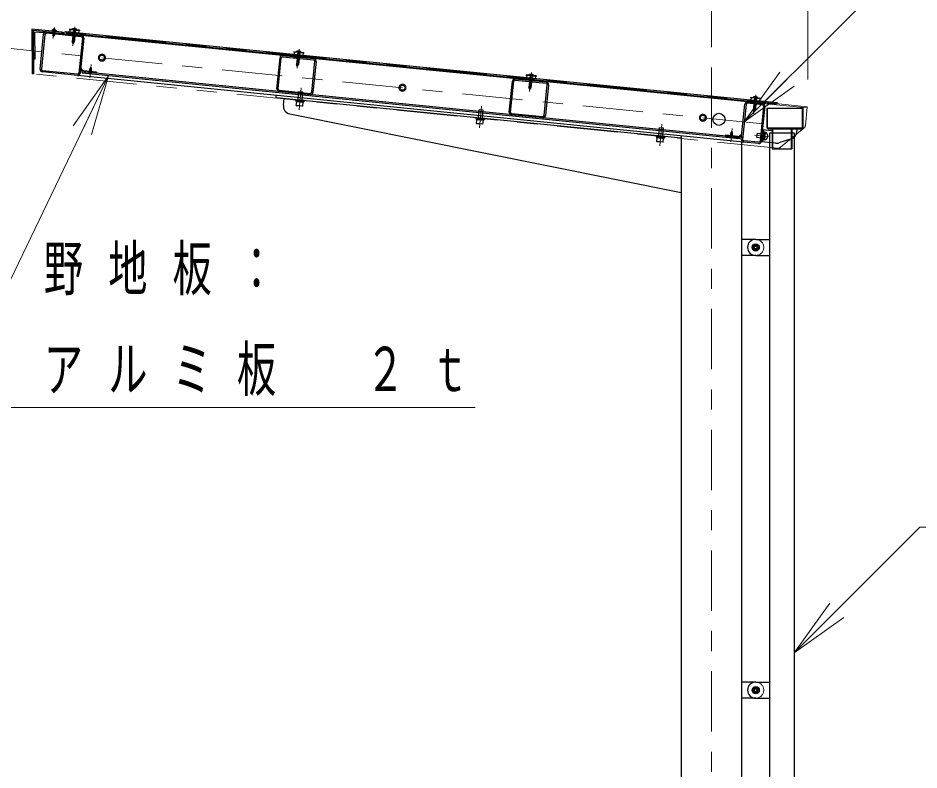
# Model space of a CAD drawing. Units: millimetres on the paper. Extents: x -385 to 0, y 0 to 267.
# Drawn here: x -126.8 to -82.05, y 115.38 to 152.74 of the extents above; entities that cross this region are included whole.
import ezdxf

# ---------------------------------------------------------------- set-up
doc = ezdxf.new("R2010")
doc.units = ezdxf.units.MM
for name, pattern in [('USER1', [4.5, 2.5, -2]), ('USER2', [6, 3, -1, 1, -1]), ('USER3', [8, 3, -1, 1, -1, 1, -1])]:
    doc.linetypes.add(name, pattern=pattern)
doc.layers.add('LY_1', color=7, linetype='Continuous', lineweight=25)
doc.styles.add('ＭＳ ゴシック', font='')
doc.styles.get('ＭＳ ゴシック').set_extended_font_data('MS Gothic')

msp = doc.modelspace()

# ---------------------------------------------------------------- linework, layer by layer
at = {"layer": 'LY_1', "lineweight": 13}
for p, q in [((-87.561, 149.695), (-87.561, 169.546)), ((-92.358, 151.286), (-92.358, 157.297)), ((-124.615, 152.005), (-124.587, 152.033)), ((-124.53, 151.966), (-124.599, 152.035)), ((-124.386, 151.951), (-124.331, 152.006)), ((-124.22, 151.939), (-124.283, 152.001)), ((-124.216, 151.98), (-124.203, 151.993)), ((-123.872, 151.9), (-123.817, 151.955)), ((-90.724, 147.58), (-88.956, 150.055)), ((-124.052, 147.386), (-122.302, 149.874)), ((-122.302, 149.874), (-123.602, 147.17)), ((-122.302, 149.874), (-123.151, 146.953)), ((-90.724, 147.58), (-88.602, 149.701)), ((-88.249, 149.348), (-90.724, 147.58)), ((-88.248, 121.194), (-86.48, 123.668)), ((-88.248, 121.194), (-86.127, 123.315)), ((-85.773, 122.961), (-88.248, 121.194))]:
    msp.add_line(p, q, dxfattribs=at)
at = {"layer": 'LY_1', "color": 4}
for p, q in [((-124.612, 152.038), (-126.105, 152.188)), ((-126.105, 152.188), (-126.093, 149.969)), ((-124.619, 151.975), (-126.04, 152.117)), ((-126.04, 152.117), (-126.029, 149.969)), ((-125.52, 152), (-125.976, 152.046)), ((-125.976, 152.046), (-125.969, 150.705)), ((-125.52, 152), (-125.514, 152.064)), ((-124.619, 151.975), (-124.612, 152.038)), ((-126.029, 149.969), (-126.093, 149.969)), ((-123.697, 150.138), (-123.703, 150.074)), ((-122.907, 149.994), (-123.703, 150.074)), ((-122.901, 150.058), (-123.697, 150.138)), ((-122.901, 150.058), (-122.907, 149.994)), ((-93.858, 146.889), (-93.858, 87.724)), ((-91.657, 146.934), (-91.663, 146.87)), ((-91.663, 146.87), (-90.867, 146.79)), ((-91.657, 146.934), (-90.86, 146.854)), ((-90.86, 146.854), (-90.867, 146.79)), ((-90.858, 146.589), (-90.858, 87.724))]:
    msp.add_line(p, q, dxfattribs=at)
at = {"layer": 'LY_1', "color": 2, "linetype": 'USER2', "lineweight": 13}
for p, q in [((-124.991, 152.268), (-125.046, 151.717)), ((-123.982, 152.309), (-124.077, 151.358)), ((-89.792, 147.487), (-127.451, 151.253)), ((-112.838, 151.195), (-112.933, 150.244)), ((-112.838, 151.195), (-112.933, 150.244)), ((-123.165, 150.433), (-123.231, 149.769)), ((-101.295, 150.04), (-101.39, 149.09)), ((-101.295, 150.04), (-101.39, 149.09)), ((-92.358, 150.286), (-92.358, 73.588)), ((-90.151, 148.926), (-90.246, 147.975)), ((-91.324, 147.249), (-91.39, 146.585)), ((-90.216, 146.926), (-89.494, 146.854))]:
    msp.add_line(p, q, dxfattribs=at)
at = {"layer": 'LY_1', "color": 131}
for p, q in [((-124.246, 152.183), (-124.248, 152.159)), ((-124.049, 152.139), (-124.248, 152.159)), ((-123.748, 152.133), (-124.246, 152.183)), ((-124.047, 152.163), (-124.108, 151.552)), ((-124.219, 152.156), (-124.228, 152.056)), ((-123.947, 152.153), (-124.008, 151.542)), ((-123.751, 152.109), (-123.95, 152.129)), ((-123.781, 152.112), (-123.791, 152.012)), ((-123.748, 152.133), (-123.751, 152.109)), ((-90.56, 148.569), (-123.651, 151.878)), ((-124.067, 151.461), (-124.108, 151.552)), ((-124.067, 151.461), (-124.008, 151.542)), ((-113.102, 151.068), (-113.104, 151.044)), ((-112.905, 151.024), (-113.104, 151.044)), ((-112.604, 151.018), (-113.102, 151.068)), ((-113.074, 151.041), (-113.084, 150.942)), ((-112.903, 151.048), (-112.964, 150.438)), ((-112.803, 151.038), (-112.864, 150.428)), ((-112.606, 150.994), (-112.805, 151.014)), ((-112.636, 150.997), (-112.646, 150.898)), ((-112.604, 151.018), (-112.606, 150.994)), ((-112.922, 150.347), (-112.964, 150.438)), ((-112.922, 150.347), (-112.864, 150.428)), ((-123.271, 149.972), (-123.242, 150.002)), ((-123.271, 149.97), (-123.271, 149.972)), ((-123.151, 149.961), (-123.271, 149.972)), ((-123.152, 149.959), (-123.271, 149.97)), ((-123.242, 150.002), (-123.217, 150.258)), ((-123.242, 150.002), (-123.174, 149.995)), ((-123.18, 150.283), (-123.217, 150.258)), ((-123.18, 150.283), (-123.149, 150.251)), ((-123.174, 149.995), (-123.149, 150.251)), ((-123.151, 149.961), (-123.174, 149.995)), ((-123.151, 149.961), (-123.152, 149.959)), ((-90.759, 146.579), (-123.85, 149.888)), ((-101.559, 149.914), (-101.562, 149.89)), ((-101.362, 149.87), (-101.562, 149.89)), ((-101.062, 149.864), (-101.559, 149.914)), ((-101.532, 149.887), (-101.542, 149.787)), ((-101.36, 149.894), (-101.421, 149.284)), ((-101.261, 149.884), (-101.322, 149.274)), ((-101.064, 149.84), (-101.263, 149.86)), ((-101.094, 149.843), (-101.104, 149.744)), ((-101.062, 149.864), (-101.064, 149.84)), ((-101.38, 149.192), (-101.421, 149.284)), ((-101.38, 149.192), (-101.322, 149.274)), ((-90.415, 148.799), (-90.417, 148.776)), ((-90.218, 148.756), (-90.417, 148.776)), ((-89.917, 148.75), (-90.415, 148.799)), ((-90.387, 148.773), (-90.397, 148.673)), ((-90.216, 148.78), (-90.277, 148.169)), ((-90.116, 148.77), (-90.177, 148.159)), ((-89.92, 148.726), (-90.119, 148.746)), ((-89.949, 148.729), (-89.959, 148.629)), ((-89.917, 148.75), (-89.92, 148.726)), ((-90.236, 148.078), (-90.277, 148.169)), ((-90.236, 148.078), (-90.177, 148.159)), ((-91.43, 146.788), (-91.401, 146.818)), ((-91.401, 146.818), (-91.375, 147.074)), ((-91.401, 146.818), (-91.333, 146.811)), ((-91.339, 147.099), (-91.375, 147.074)), ((-91.339, 147.099), (-91.308, 147.067)), ((-91.333, 146.811), (-91.308, 147.067)), ((-91.31, 146.777), (-91.333, 146.811)), ((-91.43, 146.786), (-91.43, 146.788)), ((-91.31, 146.777), (-91.43, 146.788)), ((-91.31, 146.775), (-91.43, 146.786)), ((-91.31, 146.777), (-91.31, 146.775))]:
    msp.add_line(p, q, dxfattribs=at)
at = {"layer": 'LY_1', "color": 3}
for p, q in [((-125.7, 150.201), (-125.527, 151.937)), ((-125.463, 151.93), (-125.637, 150.195)), ((-123.658, 151.814), (-125.393, 151.988)), ((-125.387, 152.051), (-123.651, 151.878)), ((-123.6, 151.744), (-123.774, 150.009)), ((-123.537, 151.738), (-123.71, 150.002)), ((-113.645, 150.877), (-112.109, 150.724)), ((-113.939, 149.226), (-113.785, 150.763)), ((-113.875, 149.22), (-113.722, 150.756)), ((-113.652, 150.814), (-112.115, 150.66)), ((-112.212, 149.054), (-112.058, 150.59)), ((-111.994, 150.584), (-112.148, 149.047)), ((-123.85, 149.888), (-125.586, 150.061)), ((-123.844, 149.951), (-125.579, 150.125)), ((-102.397, 148.072), (-102.243, 149.608)), ((-102.333, 148.066), (-102.179, 149.602)), ((-102.109, 149.659), (-100.573, 149.506)), ((-102.103, 149.723), (-100.566, 149.569)), ((-112.288, 148.933), (-113.824, 149.086)), ((-113.818, 149.15), (-112.282, 148.996)), ((-100.669, 147.899), (-100.516, 149.436)), ((-100.452, 149.429), (-100.605, 147.893)), ((-90.874, 146.719), (-90.7, 148.454)), ((-90.637, 148.448), (-90.81, 146.712)), ((-89.826, 148.431), (-90.567, 148.505)), ((-90.56, 148.569), (-89.82, 148.495)), ((-89.769, 148.361), (-89.943, 146.626)), ((-89.705, 148.355), (-89.879, 146.619)), ((-100.746, 147.778), (-102.282, 147.932)), ((-102.276, 147.996), (-100.739, 147.842)), ((-90.019, 146.505), (-90.759, 146.579)), ((-90.013, 146.568), (-90.753, 146.642))]:
    msp.add_line(p, q, dxfattribs=at)
at = {"layer": 'LY_1'}
for p, q in [((-125.127, 152.12), (-125.126, 152.13)), ((-124.888, 152.096), (-125.127, 152.12)), ((-125.11, 152.088), (-125.107, 152.118)), ((-124.911, 152.068), (-125.11, 152.088)), ((-125.074, 152.145), (-125.074, 152.138)), ((-125.05, 152.082), (-125.069, 151.892)), ((-125.036, 151.819), (-125.069, 151.892)), ((-125.036, 151.819), (-124.989, 151.884)), ((-124.97, 152.074), (-124.989, 151.884)), ((-124.935, 152.131), (-124.935, 152.124)), ((-124.911, 152.068), (-124.908, 152.098)), ((-124.888, 152.096), (-124.887, 152.106)), ((-124.215, 151.994), (-124.22, 151.935)), ((-124.22, 151.935), (-123.822, 151.895)), ((-123.817, 151.955), (-124.215, 151.994)), ((-123.822, 151.895), (-123.817, 151.955)), ((-113.07, 150.88), (-113.076, 150.82)), ((-113.076, 150.82), (-112.678, 150.781)), ((-112.672, 150.84), (-113.07, 150.88)), ((-112.678, 150.781), (-112.672, 150.84)), ((-123.687, 150.237), (-123.597, 150.128)), ((-101.528, 149.726), (-101.534, 149.666)), ((-101.534, 149.666), (-101.136, 149.626)), ((-101.13, 149.686), (-101.528, 149.726)), ((-101.136, 149.626), (-101.13, 149.686)), ((-112.898, 148.582), (-112.848, 149.079)), ((-112.649, 149.059), (-112.848, 149.079)), ((-112.699, 148.562), (-112.649, 149.059)), ((-113.002, 148.642), (-112.998, 148.682)), ((-112.585, 148.6), (-113.002, 148.642)), ((-112.581, 148.64), (-112.998, 148.682)), ((-112.982, 148.59), (-112.977, 148.64)), ((-112.982, 148.59), (-112.615, 148.553)), ((-112.977, 148.64), (-112.61, 148.603)), ((-112.976, 148.4), (-112.958, 148.587)), ((-112.639, 148.556), (-112.958, 148.587)), ((-112.798, 148.572), (-112.807, 148.623)), ((-112.785, 148.57), (-112.793, 148.621)), ((-112.615, 148.553), (-112.61, 148.603)), ((-112.581, 148.64), (-112.585, 148.6)), ((-90.383, 148.611), (-90.389, 148.552)), ((-89.985, 148.572), (-90.383, 148.611)), ((-112.976, 148.4), (-112.957, 148.386)), ((-112.658, 148.369), (-112.976, 148.4)), ((-112.68, 148.359), (-112.957, 148.386)), ((-112.658, 148.369), (-112.68, 148.359)), ((-112.658, 148.369), (-112.639, 148.556)), ((-103.943, 147.686), (-103.893, 148.183)), ((-103.694, 148.164), (-103.893, 148.183)), ((-103.744, 147.666), (-103.694, 148.164)), ((-90.389, 148.552), (-89.991, 148.512)), ((-89.991, 148.512), (-89.985, 148.572)), ((-104.047, 147.747), (-104.043, 147.786)), ((-103.629, 147.705), (-104.047, 147.747)), ((-103.625, 147.745), (-104.043, 147.786)), ((-104.026, 147.694), (-104.021, 147.744)), ((-104.026, 147.694), (-103.66, 147.658)), ((-104.021, 147.744), (-103.655, 147.707)), ((-104.021, 147.505), (-104.002, 147.692)), ((-103.684, 147.66), (-104.002, 147.692)), ((-103.843, 147.676), (-103.851, 147.727)), ((-103.83, 147.675), (-103.838, 147.726)), ((-103.66, 147.658), (-103.655, 147.707)), ((-103.625, 147.745), (-103.629, 147.705)), ((-104.021, 147.505), (-104.002, 147.491)), ((-103.703, 147.473), (-104.021, 147.505)), ((-103.724, 147.463), (-104.002, 147.491)), ((-103.703, 147.473), (-103.724, 147.463)), ((-103.703, 147.473), (-103.684, 147.66)), ((-94.987, 146.79), (-94.938, 147.288)), ((-94.739, 147.268), (-94.938, 147.288)), ((-94.788, 146.771), (-94.739, 147.268)), ((-95.092, 146.851), (-95.088, 146.891)), ((-94.674, 146.809), (-95.092, 146.851)), ((-94.67, 146.849), (-95.088, 146.891)), ((-95.071, 146.799), (-95.066, 146.849)), ((-95.071, 146.799), (-94.705, 146.762)), ((-95.066, 146.849), (-94.7, 146.812)), ((-95.066, 146.609), (-95.047, 146.796)), ((-94.729, 146.765), (-95.047, 146.796)), ((-94.888, 146.78), (-94.896, 146.832)), ((-94.874, 146.779), (-94.883, 146.83)), ((-94.705, 146.762), (-94.7, 146.812)), ((-94.67, 146.849), (-94.674, 146.809)), ((-90.851, 146.954), (-90.96, 146.864)), ((-90.091, 147.014), (-90.111, 146.815)), ((-90.111, 146.815), (-89.713, 146.776)), ((-90.091, 147.014), (-89.693, 146.975)), ((-89.771, 147.093), (-89.813, 146.675)), ((-89.732, 147.089), (-89.773, 146.671)), ((-89.771, 147.093), (-89.732, 147.089)), ((-89.771, 146.697), (-89.734, 147.063)), ((-89.703, 146.875), (-89.754, 146.867)), ((-89.701, 146.888), (-89.752, 146.88)), ((-89.684, 147.058), (-89.734, 147.063)), ((-89.721, 146.692), (-89.684, 147.058)), ((-89.685, 147.054), (-89.721, 146.696)), ((-89.685, 147.054), (-89.665, 147.052)), ((-89.575, 146.943), (-89.591, 146.783)), ((-95.066, 146.609), (-95.046, 146.595)), ((-94.747, 146.578), (-95.066, 146.609)), ((-94.769, 146.568), (-95.046, 146.595)), ((-94.747, 146.578), (-94.769, 146.568)), ((-94.747, 146.578), (-94.729, 146.765)), ((-89.773, 146.671), (-89.813, 146.675)), ((-89.721, 146.692), (-89.771, 146.697)), ((-89.721, 146.696), (-89.701, 146.694)), ((-90.193, 141.404), (-90.227, 141.344)), ((-90.193, 141.284), (-90.227, 141.344)), ((-90.193, 141.404), (-90.123, 141.404)), ((-90.193, 141.284), (-90.123, 141.284)), ((-90.089, 141.344), (-90.123, 141.404)), ((-90.089, 141.344), (-90.123, 141.284)), ((-90.193, 119.404), (-90.227, 119.344)), ((-90.193, 119.284), (-90.227, 119.344)), ((-90.193, 119.404), (-90.123, 119.404)), ((-90.193, 119.284), (-90.123, 119.284)), ((-90.089, 119.344), (-90.123, 119.404)), ((-90.089, 119.344), (-90.123, 119.284))]:
    msp.add_line(p, q, dxfattribs=at)
at = {"layer": 'LY_1', "color": 4, "linetype": 'USER3', "lineweight": 13}
for p, q in [((-87.597, 148.337), (-124.612, 152.038)), ((-126.033, 150.704), (-125.969, 150.705)), ((-89.067, 146.273), (-126.029, 149.969)), ((-87.603, 148.273), (-89.82, 148.495)), ((-87.597, 148.337), (-87.691, 147.398)), ((-87.763, 147.264), (-88.92, 146.317))]:
    msp.add_line(p, q, dxfattribs=at)
at = {"layer": 'LY_1', "color": 190}
for p, q in [((-124.408, 152.074), (-124.414, 152.014)), ((-124.414, 152.014), (-89.09, 148.482)), ((-124.408, 152.074), (-89.084, 148.542)), ((-124.089, 152.042), (-124.095, 151.983)), ((-123.93, 152.026), (-123.936, 151.967)), ((-112.945, 150.928), (-112.951, 150.868)), ((-112.786, 150.912), (-112.791, 150.852)), ((-123.604, 150.064), (-123.61, 150.004)), ((-90.972, 146.741), (-123.61, 150.004)), ((-90.966, 146.8), (-123.604, 150.064)), ((-101.402, 149.774), (-101.408, 149.714)), ((-101.243, 149.758), (-101.249, 149.698)), ((-90.258, 148.659), (-90.264, 148.599)), ((-90.099, 148.643), (-90.105, 148.584)), ((-89.09, 148.482), (-89.084, 148.542)), ((-92.658, 146.97), (-92.664, 146.91)), ((-92.061, 146.91), (-92.067, 146.85)), ((-90.966, 146.8), (-90.972, 146.741)), ((-90.158, 141.744), (-90.858, 141.744)), ((-90.118, 141.464), (-90.198, 141.464)), ((-90.198, 141.224), (-90.118, 141.224)), ((-90.158, 140.944), (-90.858, 140.944)), ((-90.158, 119.744), (-90.858, 119.744)), ((-90.118, 119.464), (-90.198, 119.464)), ((-90.198, 119.224), (-90.118, 119.224)), ((-90.158, 118.944), (-90.858, 118.944))]:
    msp.add_line(p, q, dxfattribs=at)
at = {"layer": 'LY_1', "color": 131, "lineweight": 13}
for p, q in [((-123.249, 150.011), (-123.231, 150.19)), ((-123.249, 150.011), (-123.242, 150.002)), ((-123.223, 150.197), (-123.231, 150.19)), ((-123.155, 150.19), (-123.223, 150.197)), ((-123.165, 150.002), (-123.174, 149.995)), ((-123.165, 150.002), (-123.148, 150.181)), ((-123.155, 150.19), (-123.148, 150.181)), ((-91.408, 146.826), (-91.39, 147.006)), ((-91.408, 146.826), (-91.401, 146.818)), ((-91.381, 147.013), (-91.39, 147.006)), ((-91.314, 147.006), (-91.381, 147.013)), ((-91.324, 146.818), (-91.333, 146.811)), ((-91.324, 146.818), (-91.307, 146.997)), ((-91.314, 147.006), (-91.307, 146.997))]:
    msp.add_line(p, q, dxfattribs=at)
at = {"layer": 'LY_1', "color": 131, "linetype": 'USER2', "lineweight": 13}
for p, q in [((-112.729, 149.265), (-112.838, 148.176)), ((-103.774, 148.369), (-103.883, 147.281)), ((-94.818, 147.474), (-94.927, 146.385))]:
    msp.add_line(p, q, dxfattribs=at)
at = {"layer": 'LY_1', "color": 20}
for p, q in [((-113.984, 148.781), (-113.972, 148.9)), ((-93.858, 146.768), (-113.984, 148.781))]:
    msp.add_line(p, q, dxfattribs=at)
at = {"layer": 'LY_1', "color": 70}
for p, q in [((-113.619, 148.405), (-113.586, 148.741)), ((-89.607, 148.239), (-89.607, 147.319)), ((-87.807, 148.239), (-89.607, 148.239)), ((-87.807, 147.319), (-87.807, 148.239)), ((-113.3, 147.973), (-93.858, 144.075)), ((-89.527, 147.239), (-87.887, 147.239)), ((-89.333, 147.239), (-89.333, 146.239)), ((-89.307, 147.239), (-89.307, 147.203)), ((-88.361, 147.239), (-88.361, 146.239)), ((-88.107, 147.239), (-88.107, 147.118)), ((-89.822, 147.188), (-89.882, 146.591)), ((-89.373, 147.144), (-89.822, 147.188)), ((-89.762, 147.182), (-89.822, 146.585)), ((-89.169, 146.52), (-89.882, 146.591)), ((-88.385, 146.737), (-89.006, 146.537)), ((-89.333, 146.239), (-88.361, 146.239))]:
    msp.add_line(p, q, dxfattribs=at)
at = {"layer": 'LY_1', "color": 70, "linetype": 'USER1', "lineweight": 13}
for p, q in [((-89.567, 148.239), (-89.567, 147.319)), ((-87.847, 147.319), (-87.847, 148.239)), ((-89.527, 147.279), (-87.887, 147.279)), ((-89.303, 147.279), (-89.303, 146.239)), ((-88.391, 147.279), (-88.391, 146.239))]:
    msp.add_line(p, q, dxfattribs=at)
at = {"layer": 'LY_1', "color": 253}
for p, q in [((-89.458, 95.344), (-89.458, 147.044)), ((-89.458, 147.044), (-88.248, 147.044)), ((-88.248, 147.044), (-88.248, 95.344)), ((-90.158, 141.744), (-89.458, 141.744)), ((-90.158, 140.944), (-89.458, 140.944)), ((-90.158, 119.744), (-89.458, 119.744)), ((-90.158, 118.944), (-89.458, 118.944))]:
    msp.add_line(p, q, dxfattribs=at)
at = {"layer": 'LY_1', "lineweight": 13}
for points in [[(-90.724, 147.58), (-81.099, 157.205), (-40.054, 157.205)], [(-122.302, 149.874), (-130.228, 133.383), (-104.09, 133.383)], [(-88.248, 121.194), (-81.997, 127.444), (-42.22, 127.444)]]:
    msp.add_lwpolyline(points, dxfattribs=at)
at = {"layer": 'LY_1', "color": 131}
for points in [[(-123.876, 152.146), (-123.876, 152.152), (-123.879, 152.159), (-123.883, 152.166), (-123.889, 152.173), (-123.898, 152.18), (-123.908, 152.186), (-123.919, 152.191), (-123.932, 152.196), (-123.946, 152.201), (-123.961, 152.205), (-123.976, 152.207), (-123.992, 152.209), (-124.008, 152.211), (-124.024, 152.211), (-124.039, 152.21), (-124.053, 152.209), (-124.067, 152.206), (-124.079, 152.203), (-124.09, 152.199), (-124.1, 152.194), (-124.107, 152.189), (-124.113, 152.183), (-124.117, 152.176), (-124.119, 152.17)], [(-112.731, 151.031), (-112.732, 151.038), (-112.734, 151.045), (-112.739, 151.052), (-112.745, 151.059), (-112.753, 151.065), (-112.763, 151.071), (-112.775, 151.077), (-112.788, 151.082), (-112.802, 151.086), (-112.816, 151.09), (-112.832, 151.093), (-112.848, 151.095), (-112.864, 151.096), (-112.879, 151.096), (-112.894, 151.096), (-112.909, 151.094), (-112.923, 151.092), (-112.935, 151.088), (-112.946, 151.084), (-112.955, 151.08), (-112.963, 151.074), (-112.969, 151.068), (-112.972, 151.062), (-112.974, 151.055)], [(-101.189, 149.877), (-101.189, 149.884), (-101.192, 149.891), (-101.196, 149.898), (-101.203, 149.904), (-101.211, 149.911), (-101.221, 149.917), (-101.232, 149.923), (-101.245, 149.928), (-101.259, 149.932), (-101.274, 149.936), (-101.289, 149.939), (-101.305, 149.941), (-101.321, 149.942), (-101.337, 149.942), (-101.352, 149.941), (-101.367, 149.94), (-101.38, 149.937), (-101.393, 149.934), (-101.404, 149.93), (-101.413, 149.925), (-101.421, 149.92), (-101.426, 149.914), (-101.43, 149.908), (-101.432, 149.901)], [(-90.045, 148.762), (-90.045, 148.769), (-90.047, 148.776), (-90.052, 148.783), (-90.058, 148.79), (-90.066, 148.796), (-90.076, 148.803), (-90.088, 148.808), (-90.101, 148.813), (-90.115, 148.818), (-90.13, 148.821), (-90.145, 148.824), (-90.161, 148.826), (-90.177, 148.827), (-90.192, 148.828), (-90.208, 148.827), (-90.222, 148.825), (-90.236, 148.823), (-90.248, 148.82), (-90.259, 148.816), (-90.268, 148.811), (-90.276, 148.806), (-90.282, 148.8), (-90.286, 148.793), (-90.287, 148.787)]]:
    msp.add_lwpolyline(points, dxfattribs=at)
at = {"layer": 'LY_1', "linetype": 'USER1', "lineweight": 13}
for centre in [(-122.628, 150.771), (-107.703, 149.278), (-92.777, 147.785)]:
    msp.add_circle(centre, 0.173, dxfattribs=at)
at = {"layer": 'LY_1'}
for centre, radius in [((-122.628, 150.771), 0.127), ((-107.703, 149.278), 0.127), ((-92.777, 147.785), 0.127), ((-91.981, 147.706), 0.3), ((-90.158, 141.344), 0.18), ((-90.158, 141.344), 0.0693), ((-90.158, 119.344), 0.18), ((-90.158, 119.344), 0.0693)]:
    msp.add_circle(centre, radius, dxfattribs=at)
at = {"layer": 'LY_1', "color": 253}
for centre in [(-90.158, 141.344), (-90.158, 119.344)]:
    msp.add_circle(centre, 0.12, dxfattribs=at)
at = {"layer": 'LY_1'}
for centre, radius, start, end in [((-125.005, 152.125), 0.0712, 5.0011, 163.5778), ((-125.041, 151.77), 0.37, 65.3648, 103.2141), ((-124.548, 152.275), 0.245, 254.8546, 305.0087), ((-89.675, 146.953), 0.1, 354.2894, 84.2894), ((-89.691, 146.793), 0.1, 264.2894, 354.2894)]:
    msp.add_arc(centre, radius, start, end, dxfattribs=at)
at = {"layer": 'LY_1', "color": 3}
for centre, radius, start, end in [((-125.399, 151.924), 0.128, 84.2894, 174.2894), ((-125.399, 151.924), 0.064, 84.2894, 174.2894), ((-123.664, 151.751), 0.064, 354.2894, 84.2894), ((-123.664, 151.751), 0.128, 354.2894, 84.2894), ((-113.658, 150.75), 0.128, 84.2894, 174.2894), ((-113.658, 150.75), 0.064, 84.2894, 174.2894), ((-112.122, 150.596), 0.064, 354.2894, 84.2894), ((-112.122, 150.596), 0.128, 354.2894, 84.2894), ((-125.573, 150.189), 0.128, 174.2894, 264.2894), ((-125.573, 150.189), 0.064, 174.2894, 264.2894), ((-123.838, 150.015), 0.128, 264.2894, 354.2894), ((-123.838, 150.015), 0.064, 264.2894, 354.2894), ((-102.116, 149.596), 0.128, 84.2894, 174.2894), ((-102.116, 149.596), 0.064, 84.2894, 174.2894), ((-100.579, 149.442), 0.064, 354.2894, 84.2894), ((-100.579, 149.442), 0.128, 354.2894, 84.2894), ((-113.812, 149.214), 0.128, 174.2894, 264.2894), ((-113.812, 149.214), 0.064, 174.2894, 264.2894), ((-112.275, 149.06), 0.128, 264.2894, 354.2894), ((-112.275, 149.06), 0.064, 264.2894, 354.2894), ((-90.573, 148.441), 0.128, 84.2894, 174.2894), ((-90.573, 148.441), 0.064, 84.2894, 174.2894), ((-89.833, 148.367), 0.064, 354.2894, 84.2894), ((-89.833, 148.367), 0.128, 354.2894, 84.2894), ((-102.269, 148.059), 0.128, 174.2894, 264.2894), ((-102.269, 148.059), 0.064, 174.2894, 264.2894), ((-100.733, 147.906), 0.128, 264.2894, 354.2894), ((-100.733, 147.906), 0.064, 264.2894, 354.2894), ((-90.747, 146.706), 0.128, 174.2894, 264.2894), ((-90.747, 146.706), 0.064, 174.2894, 264.2894), ((-90.006, 146.632), 0.128, 264.2894, 354.2894), ((-90.006, 146.632), 0.064, 264.2894, 354.2894)]:
    msp.add_arc(centre, radius, start, end, dxfattribs=at)
at = {"layer": 'LY_1', "color": 70}
for centre, radius, start, end in [((-113.221, 148.365), 0.4, 174.2894, 258.6618), ((-89.527, 147.319), 0.08, 180, 270), ((-87.887, 147.319), 0.08, 270, 0), ((-89.367, 147.203), 0.06, 264.2894, 0), ((-88.507, 147.118), 0.4, 287.8101, 0), ((-89.129, 146.918), 0.4, 264.2894, 287.8101)]:
    msp.add_arc(centre, radius, start, end, dxfattribs=at)
at = {"layer": 'LY_1', "color": 70, "linetype": 'USER1', "lineweight": 13}
for centre, start, end in [((-89.527, 147.319), 180, 270), ((-87.887, 147.319), 270, 0)]:
    msp.add_arc(centre, 0.04, start, end, dxfattribs=at)
at = {"layer": 'LY_1', "color": 4, "linetype": 'USER3', "lineweight": 13}
for centre, start, end in [((-87.89, 147.418), 309.2894, 354.2894), ((-89.047, 146.472), 264.2894, 309.2894)]:
    msp.add_arc(centre, 0.2, start, end, dxfattribs=at)
at = {"layer": 'LY_1', "color": 253}
for centre in [(-90.158, 141.344), (-90.158, 119.344)]:
    msp.add_arc(centre, 0.4, 90, 270, dxfattribs=at)
at = {"layer": 'LY_1', "color": 190}
for centre, start, end in [((-90.198, 141.344), 90, 270), ((-90.118, 141.344), 270, 90), ((-90.198, 119.344), 90, 270), ((-90.118, 119.344), 270, 90)]:
    msp.add_arc(centre, 0.12, start, end, dxfattribs=at)
at = {"layer": 'LY_1', "color": 190, "linetype": 'USER1', "lineweight": 13}
for centre in [(-90.158, 141.344), (-90.158, 119.344)]:
    msp.add_arc(centre, 0.4, 270, 90, dxfattribs=at)

# ---------------------------------------------------------------- texts
at = {"layer": 'LY_1', "char_height": 2.199, "attachment_point": 4, "style": 'ＭＳ ゴシック'}
for s, insert in [('\\T1.64;\\W0.65;野地板：', (-125.517, 140.183)), ('\\T1.64;\\W0.65;アルミ板\u3000２ｔ', (-125.517, 135.183))]:
    msp.add_mtext(s, dxfattribs=dict(at, insert=insert))

doc.saveas('drawing.dxf')
